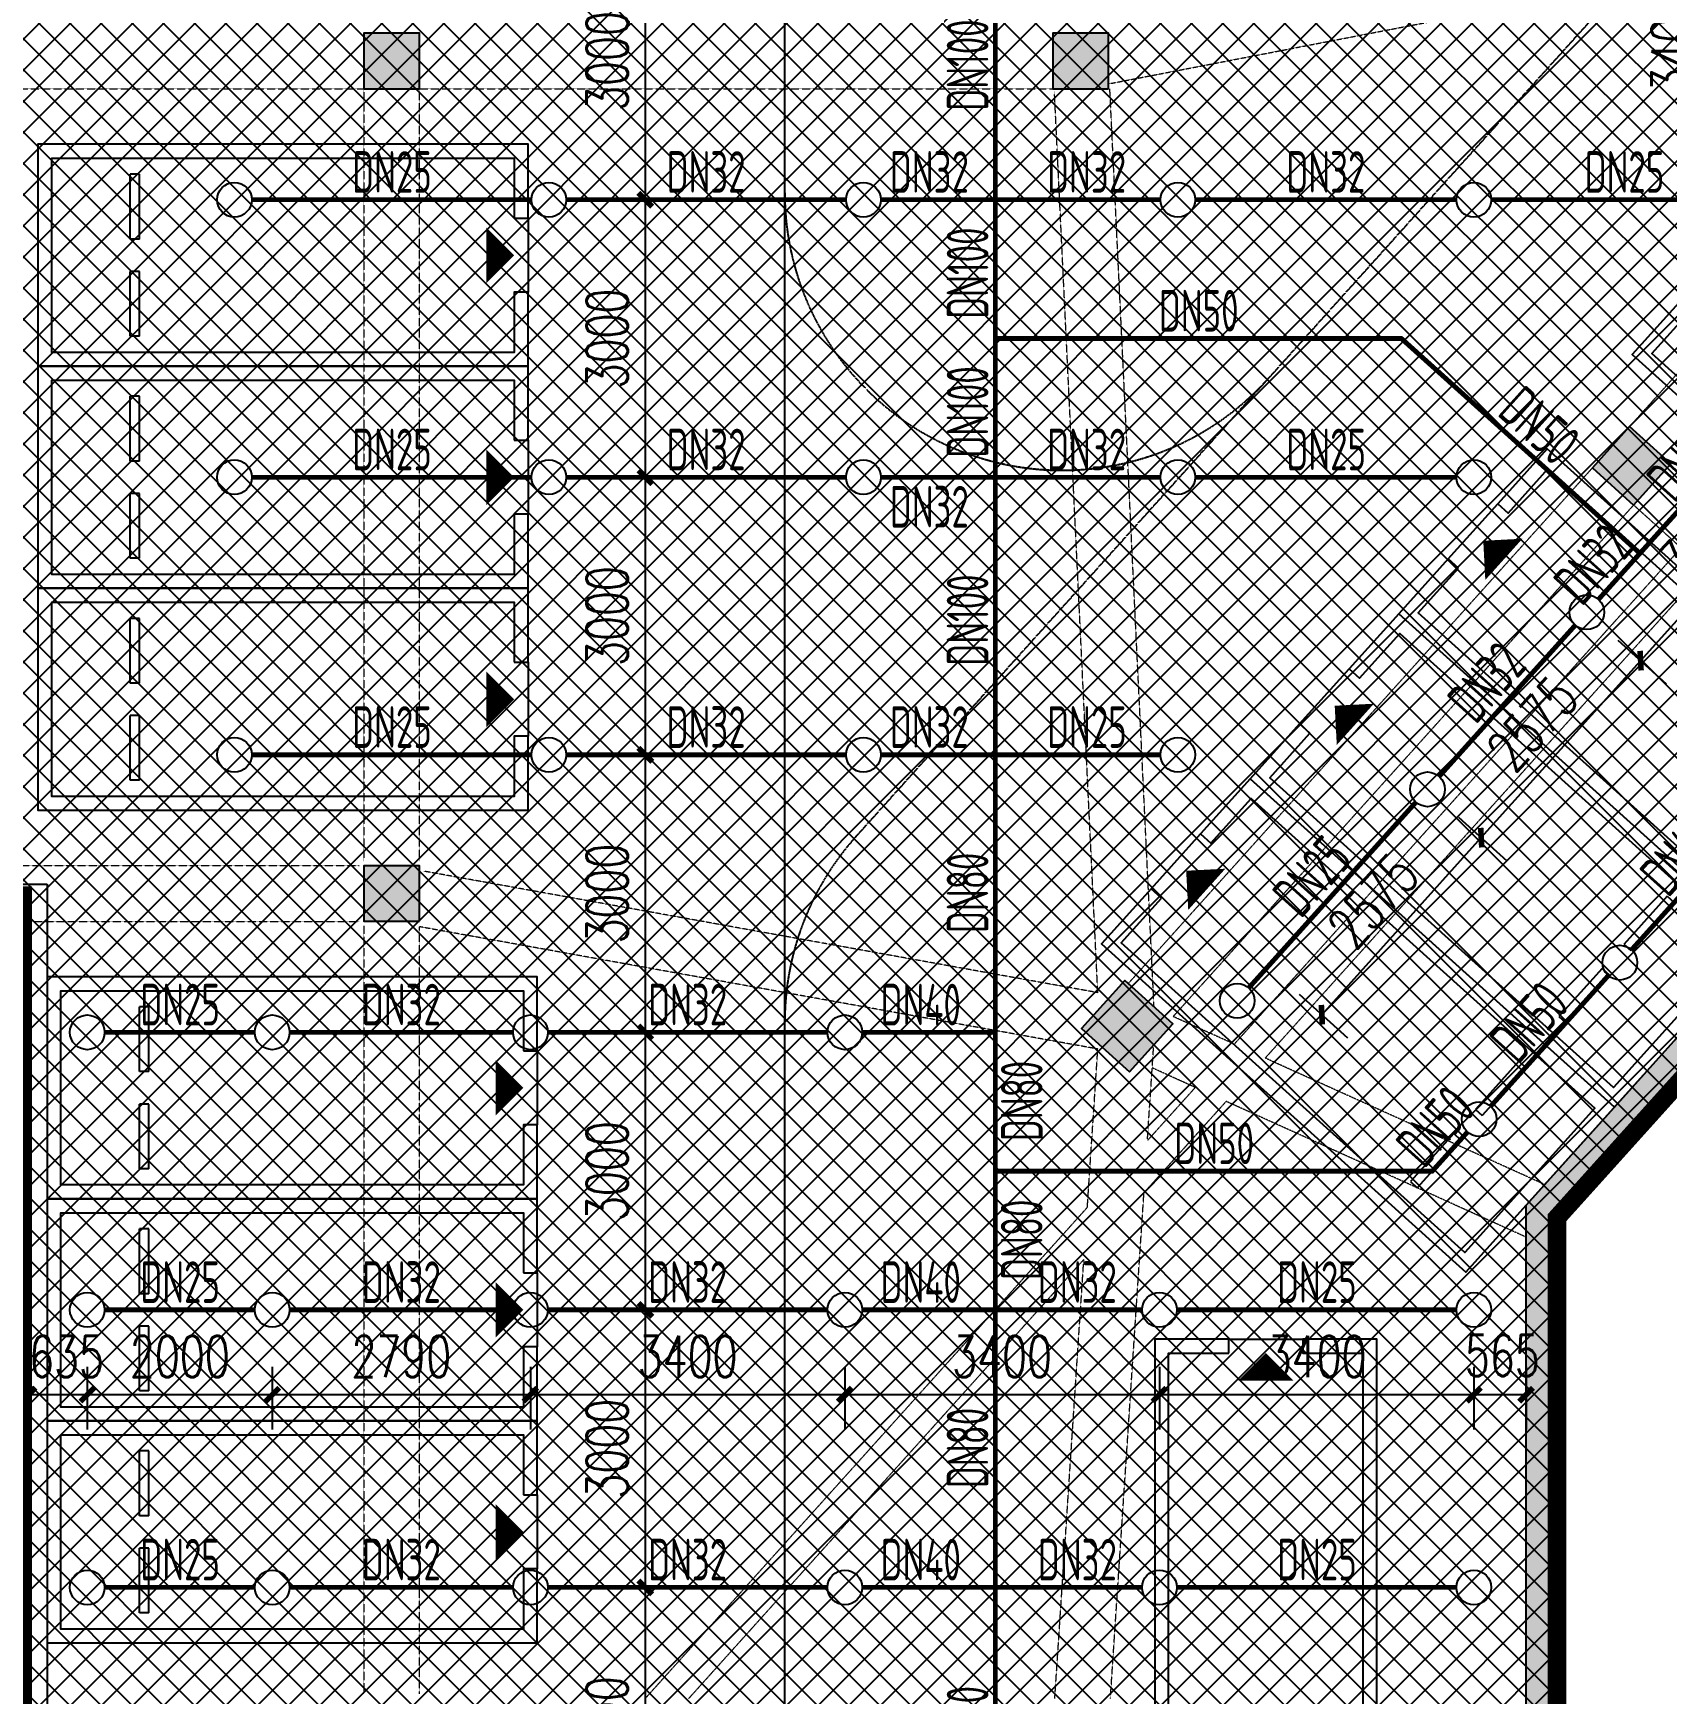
# Model space of a CAD drawing. Extents: x 6824721 to 16538177, y 2478193 to 6665639.
# Drawn here: x 8804389 to 8822050, y 2775051 to 2793001 of the extents above; entities that cross this region are included whole.
import ezdxf

# ---------------------------------------------------------------- set-up
doc = ezdxf.new("R2010")
doc.units = 0
doc.header["$LTSCALE"] = 10
doc.linetypes.add('__DASH', pattern=[0.35, 0.25, -0.1])
doc.linetypes.add('DASH', pattern=[0.35, 0.25, -0.1])
for name, color, linetype in [('0-wo', 8, 'Continuous'), ('00-停车位', 67, 'Continuous'), ('PUB_HATCH', 8, 'Continuous'), ('S-梁-虚线', 4, 'DASH'), ('W-EQUIP_喷头', 7, 'Continuous'), ('W-PIPE-喷淋中', 6, 'Continuous'), ('W-TEXT_喷淋', 7, 'Continuous'), ('W-TWT_DIM', 3, 'Continuous'), ('WALL', 9, 'Continuous')]:
    doc.layers.add(name, color=color, linetype=linetype)
doc.layers.add('钢梁', color=141, linetype='Continuous', lineweight=18)
doc.styles.add('_TCH_DIM_T3', font='SIMPLEX', dxfattribs={"width": 0.705882, "bigfont": 'GBCBIG'})
doc.styles.add('_TWT_PIPEDN', font='TSSDENG', dxfattribs={"width": 0.8, "height": 3.5, "bigfont": 'TSSDCHN'})
doc.dimstyles.new('_TWT_ARCH&&150', dxfattribs={"dimtxt": 446.25, "dimasz": 150, "dimexe": 375, "dimexo": 450, "dimgap": 189.375, "dimtad": 1, "dimdec": 0, "dimzin": 0, "dimdsep": 46, "dimtxsty": '_TCH_DIM_T3', "dimblk": 'ARCHTICK', "dimcen": 0.09, "dimclrt": 7, "dimazin": 2, "dimtfac": 1, "dimtdec": 0, "dimtix": 1, "dimtmove": 2, "dimatfit": 3, "dimfxl": 0, "dimtolj": 1, "dimtzin": 0, "dimarcsym": 0})

# ---------------------------------------------------------------- blocks, each defined once
blk = doc.blocks.new('车位2400x5300')
at = {"layer": '00-停车位', "color": 251}
for p, q in [((-875, -1000), (-175, -1000)), ((-875, -1100), (-875, -1000)), ((-175, -1100), (-175, -1000)), ((175, -1000), (875, -1000)), ((175, -1100), (175, -1000)), ((875, -1100), (875, -1000)), ((-875, -1100), (-175, -1100)), ((175, -1100), (875, -1100)), ((400, -5300), (-400, -5300))]:
    blk.add_line(p, q, dxfattribs=at)
blk.add_lwpolyline([(400, -5150), (400, -5300), (1200, -5300), (1200, 0), (-1200, 0), (-1200, -5300), (-400, -5300), (-400, -5150), (-1050, -5150), (-1050, -150), (1050, -150), (1050, -5150), (400, -5150)], dxfattribs=at)
blk.add_lwpolyline([(0, -5150, 0, 600, 0), (0, -4850, 600, 600, 0)], format="xyseb", dxfattribs=at)
blk = doc.blocks.new('_FZH')
blk.add_lwpolyline([(-0.5, -0.5), (0.5, -0.5), (0.5, 0.5), (-0.5, 0.5)], close=True)
at = {"layer": 'PUB_HATCH'}
blk.add_solid([(-0.5, -0.5), (0.5, -0.5), (-0.5, 0.5), (0.5, 0.5)], dxfattribs=at)
blk = doc.blocks.new('jkytk')
at = {"layer": 'WALL', "color": 1, "const_width": 200}
blk.add_lwpolyline([(8498859, 2828327), (8482776, 2828327), (8482776, 2792327), (8498891, 2792327), (8498891, 2783328), (8504550, 2783328), (8512897, 2775813), (8515479, 2778680), (8515479, 2788843), (8565856, 2844792), (8558488, 2851427), (8549989, 2851427), (8549989, 2856072), (8515539, 2856072), (8515539, 2864326), (8498940, 2864325), (8498889, 2828327)], dxfattribs=at)
blk = doc.blocks.new('LIANGMOBAN')
at = {"layer": 'S-梁-虚线', "color": 8, "lineweight": 18}
for p, q in [((1957795, 81018), (1952175, 74776)), ((1946541, 78481), (1958177, 80727)), ((1931291, 78428), (1938491, 78428)), ((1938491, 78428), (1938491, 70078)), ((1939091, 78428), (1945941, 78428)), ((1939091, 70078), (1939091, 78428)), ((1946426, 68657), (1945957, 78400)), ((1947034, 68505), (1946556, 78429)), ((1951773, 74330), (1946755, 68756)), ((1947241, 68399), (1952219, 73928)), ((1952732, 73466), (1952219, 73928)), ((1952732, 73466), (1947901, 68101)), ((1948236, 67950), (1952992, 73232)), ((1938441, 70028), (1931341, 70028)), ((1946426, 68657), (1939141, 69970)), ((1931341, 69428), (1938441, 69428)), ((1938491, 69378), (1938491, 61078)), ((1939091, 61078), (1939091, 69370)), ((1946426, 68048), (1939091, 69370)), ((1947901, 68101), (1947241, 68399)), ((1946313, 66337), (1946426, 68048)), ((1946962, 67058), (1947029, 68067)), ((1951255, 66584), (1948236, 67950)), ((1947480, 67633), (1947014, 67844)), ((1947480, 67633), (1946962, 67058)), ((1946925, 66494), (1947814, 67482)), ((1951056, 66015), (1947814, 67482)), ((1946562, 61027), (1946925, 66494)), ((1946313, 66337), (1941533, 61028)), ((1942004, 61028), (1946275, 65773)), ((1945961, 61028), (1946275, 65773))]:
    blk.add_line(p, q, dxfattribs=at)
blk = doc.blocks.new('_ArchTick')
at = {"color": 0, "linetype": 'ByBlock', "const_width": 0.4}
blk.add_lwpolyline([(-0.5, -0.5), (0.5, 0.5)], dxfattribs=at)
blk = doc.blocks.new('*D748')
at = {"layer": 'Defpoints', "color": 0, "transparency": 16777216}
for p in [(8822519, 2794601), (8823214, 2794601), (8823214, 2791201)]:
    blk.add_point(p, dxfattribs=at)
at = {"layer": 'W-TWT_DIM', "color": 0, "lineweight": -2, "transparency": 16777216}
for p, q in [((8822764, 2794601), (8822144, 2794601)), ((8822519, 2791201), (8822519, 2794601)), ((8822764, 2791201), (8822144, 2791201))]:
    blk.add_line(p, q, dxfattribs=at)
at = {"layer": 'W-TWT_DIM', "color": 0, "lineweight": -2, "transparency": 16777216, "xscale": 150, "yscale": 150, "zscale": 150}
for p, rotation in [((8822519, 2794601), 90), ((8822519, 2791201), 270)]:
    blk.add_blockref('_ArchTick', p, dxfattribs=dict(at, rotation=rotation))
at = {"layer": 'W-TWT_DIM', "color": 7, "transparency": 16777216, "insert": (8822107, 2792901), "char_height": 446.2, "attachment_point": 5, "rotation": 90, "style": '_TCH_DIM_T3'}
blk.add_mtext('\\A1;3400', dxfattribs=at)
blk = doc.blocks.new('*D1116')
at = {"layer": 'Defpoints', "color": 0, "transparency": 16777216}
for p in [(8804339, 2779035), (8804974, 2779035), (8804974, 2778285)]:
    blk.add_point(p, dxfattribs=at)
at = {"layer": 'W-TWT_DIM', "color": 0, "lineweight": -2, "transparency": 16777216}
for p, q in [((8804339, 2778585), (8804339, 2777910)), ((8804974, 2778585), (8804974, 2777910)), ((8804339, 2778285), (8804974, 2778285))]:
    blk.add_line(p, q, dxfattribs=at)
at = {"layer": 'W-TWT_DIM', "color": 0, "lineweight": -2, "transparency": 16777216, "xscale": 150, "yscale": 150, "zscale": 150, "rotation": 180}
blk.add_blockref('_ArchTick', (8804339, 2778285), dxfattribs=at)
at = {"layer": 'W-TWT_DIM', "color": 0, "lineweight": -2, "transparency": 16777216, "xscale": 150, "yscale": 150, "zscale": 150}
blk.add_blockref('_ArchTick', (8804974, 2778285), dxfattribs=at)
at = {"layer": 'W-TWT_DIM', "color": 7, "transparency": 16777216, "insert": (8804749, 2778697), "char_height": 446.2, "attachment_point": 5, "style": '_TCH_DIM_T3'}
blk.add_mtext('\\A1;635', dxfattribs=at)
blk = doc.blocks.new('*D1117')
at = {"layer": 'Defpoints', "color": 0, "transparency": 16777216}
for p in [(8804974, 2779035), (8806974, 2779035), (8806974, 2778285)]:
    blk.add_point(p, dxfattribs=at)
at = {"layer": 'W-TWT_DIM', "color": 0, "lineweight": -2, "transparency": 16777216}
for p, q in [((8804974, 2778585), (8804974, 2777910)), ((8806974, 2778585), (8806974, 2777910)), ((8804974, 2778285), (8806974, 2778285))]:
    blk.add_line(p, q, dxfattribs=at)
at = {"layer": 'W-TWT_DIM', "color": 0, "lineweight": -2, "transparency": 16777216, "xscale": 150, "yscale": 150, "zscale": 150, "rotation": 180}
blk.add_blockref('_ArchTick', (8804974, 2778285), dxfattribs=at)
at = {"layer": 'W-TWT_DIM', "color": 0, "lineweight": -2, "transparency": 16777216, "xscale": 150, "yscale": 150, "zscale": 150}
blk.add_blockref('_ArchTick', (8806974, 2778285), dxfattribs=at)
at = {"layer": 'W-TWT_DIM', "color": 7, "transparency": 16777216, "insert": (8805974, 2778697), "char_height": 446.2, "attachment_point": 5, "style": '_TCH_DIM_T3'}
blk.add_mtext('\\A1;2000', dxfattribs=at)
blk = doc.blocks.new('*D1118')
at = {"layer": 'Defpoints', "color": 0, "transparency": 16777216}
for p in [(8806974, 2779035), (8809764, 2779035), (8809764, 2778285)]:
    blk.add_point(p, dxfattribs=at)
at = {"layer": 'W-TWT_DIM', "color": 0, "lineweight": -2, "transparency": 16777216}
for p, q in [((8806974, 2778585), (8806974, 2777910)), ((8809764, 2778585), (8809764, 2777910)), ((8806974, 2778285), (8809764, 2778285))]:
    blk.add_line(p, q, dxfattribs=at)
at = {"layer": 'W-TWT_DIM', "color": 0, "lineweight": -2, "transparency": 16777216, "xscale": 150, "yscale": 150, "zscale": 150, "rotation": 180}
blk.add_blockref('_ArchTick', (8806974, 2778285), dxfattribs=at)
at = {"layer": 'W-TWT_DIM', "color": 0, "lineweight": -2, "transparency": 16777216, "xscale": 150, "yscale": 150, "zscale": 150}
blk.add_blockref('_ArchTick', (8809764, 2778285), dxfattribs=at)
at = {"layer": 'W-TWT_DIM', "color": 7, "transparency": 16777216, "insert": (8808369, 2778697), "char_height": 446.2, "attachment_point": 5, "style": '_TCH_DIM_T3'}
blk.add_mtext('\\A1;2790', dxfattribs=at)
blk = doc.blocks.new('*D1119')
at = {"layer": 'Defpoints', "color": 0, "transparency": 16777216}
for p in [(8809764, 2779035), (8813164, 2779035), (8813164, 2778285)]:
    blk.add_point(p, dxfattribs=at)
at = {"layer": 'W-TWT_DIM', "color": 0, "lineweight": -2, "transparency": 16777216}
for p, q in [((8809764, 2778585), (8809764, 2777910)), ((8813164, 2778585), (8813164, 2777910)), ((8809764, 2778285), (8813164, 2778285))]:
    blk.add_line(p, q, dxfattribs=at)
at = {"layer": 'W-TWT_DIM', "color": 0, "lineweight": -2, "transparency": 16777216, "xscale": 150, "yscale": 150, "zscale": 150, "rotation": 180}
blk.add_blockref('_ArchTick', (8809764, 2778285), dxfattribs=at)
at = {"layer": 'W-TWT_DIM', "color": 0, "lineweight": -2, "transparency": 16777216, "xscale": 150, "yscale": 150, "zscale": 150}
blk.add_blockref('_ArchTick', (8813164, 2778285), dxfattribs=at)
at = {"layer": 'W-TWT_DIM', "color": 7, "transparency": 16777216, "insert": (8811464, 2778697), "char_height": 446.2, "attachment_point": 5, "style": '_TCH_DIM_T3'}
blk.add_mtext('\\A1;3400', dxfattribs=at)
blk = doc.blocks.new('*D1120')
at = {"layer": 'Defpoints', "color": 0, "transparency": 16777216}
for p in [(8813164, 2779035), (8816564, 2779035), (8816564, 2778285)]:
    blk.add_point(p, dxfattribs=at)
at = {"layer": 'W-TWT_DIM', "color": 0, "lineweight": -2, "transparency": 16777216}
for p, q in [((8813164, 2778585), (8813164, 2777910)), ((8816564, 2778585), (8816564, 2777910)), ((8813164, 2778285), (8816564, 2778285))]:
    blk.add_line(p, q, dxfattribs=at)
at = {"layer": 'W-TWT_DIM', "color": 0, "lineweight": -2, "transparency": 16777216, "xscale": 150, "yscale": 150, "zscale": 150, "rotation": 180}
blk.add_blockref('_ArchTick', (8813164, 2778285), dxfattribs=at)
at = {"layer": 'W-TWT_DIM', "color": 0, "lineweight": -2, "transparency": 16777216, "xscale": 150, "yscale": 150, "zscale": 150}
blk.add_blockref('_ArchTick', (8816564, 2778285), dxfattribs=at)
at = {"layer": 'W-TWT_DIM', "color": 7, "transparency": 16777216, "insert": (8814864, 2778697), "char_height": 446.2, "attachment_point": 5, "style": '_TCH_DIM_T3'}
blk.add_mtext('\\A1;3400', dxfattribs=at)
blk = doc.blocks.new('*D1121')
at = {"layer": 'Defpoints', "color": 0, "transparency": 16777216}
for p in [(8816564, 2779035), (8819964, 2779035), (8819964, 2778285)]:
    blk.add_point(p, dxfattribs=at)
at = {"layer": 'W-TWT_DIM', "color": 0, "lineweight": -2, "transparency": 16777216}
for p, q in [((8816564, 2778585), (8816564, 2777910)), ((8819964, 2778585), (8819964, 2777910)), ((8816564, 2778285), (8819964, 2778285))]:
    blk.add_line(p, q, dxfattribs=at)
at = {"layer": 'W-TWT_DIM', "color": 0, "lineweight": -2, "transparency": 16777216, "xscale": 150, "yscale": 150, "zscale": 150, "rotation": 180}
blk.add_blockref('_ArchTick', (8816564, 2778285), dxfattribs=at)
at = {"layer": 'W-TWT_DIM', "color": 0, "lineweight": -2, "transparency": 16777216, "xscale": 150, "yscale": 150, "zscale": 150}
blk.add_blockref('_ArchTick', (8819964, 2778285), dxfattribs=at)
at = {"layer": 'W-TWT_DIM', "color": 7, "transparency": 16777216, "insert": (8818264, 2778697), "char_height": 446.2, "attachment_point": 5, "style": '_TCH_DIM_T3'}
blk.add_mtext('\\A1;3400', dxfattribs=at)
blk = doc.blocks.new('*D1122')
at = {"layer": 'Defpoints', "color": 0, "transparency": 16777216}
for p in [(8819964, 2779035), (8820529, 2779035), (8820529, 2778285)]:
    blk.add_point(p, dxfattribs=at)
at = {"layer": 'W-TWT_DIM', "color": 0, "lineweight": -2, "transparency": 16777216}
for p, q in [((8819964, 2778585), (8819964, 2777910)), ((8820529, 2778585), (8820529, 2777910)), ((8819964, 2778285), (8820529, 2778285))]:
    blk.add_line(p, q, dxfattribs=at)
at = {"layer": 'W-TWT_DIM', "color": 0, "lineweight": -2, "transparency": 16777216, "xscale": 150, "yscale": 150, "zscale": 150, "rotation": 180}
blk.add_blockref('_ArchTick', (8819964, 2778285), dxfattribs=at)
at = {"layer": 'W-TWT_DIM', "color": 0, "lineweight": -2, "transparency": 16777216, "xscale": 150, "yscale": 150, "zscale": 150}
blk.add_blockref('_ArchTick', (8820529, 2778285), dxfattribs=at)
at = {"layer": 'W-TWT_DIM', "color": 7, "transparency": 16777216, "insert": (8820271, 2778707), "char_height": 446.2, "attachment_point": 5, "style": '_TCH_DIM_T3'}
blk.add_mtext('\\A1;565', dxfattribs=at)
blk = doc.blocks.new('*D1128')
at = {"layer": 'Defpoints', "color": 0, "transparency": 16777216}
for p in [(8810247, 2776201), (8811007, 2776201), (8810247, 2773201)]:
    blk.add_point(p, dxfattribs=at)
at = {"layer": 'W-TWT_DIM', "color": 0, "lineweight": -2, "transparency": 16777216}
for p, q in [((8810697, 2776201), (8811382, 2776201)), ((8811007, 2773201), (8811007, 2776201)), ((8810697, 2773201), (8811382, 2773201))]:
    blk.add_line(p, q, dxfattribs=at)
at = {"layer": 'W-TWT_DIM', "color": 0, "lineweight": -2, "transparency": 16777216, "xscale": 150, "yscale": 150, "zscale": 150}
for p, rotation in [((8811007, 2776201), 90), ((8811007, 2773201), 270)]:
    blk.add_blockref('_ArchTick', p, dxfattribs=dict(at, rotation=rotation))
at = {"layer": 'W-TWT_DIM', "color": 7, "transparency": 16777216, "insert": (8810595, 2774701), "char_height": 446.2, "attachment_point": 5, "rotation": 90, "style": '_TCH_DIM_T3'}
blk.add_mtext('\\A1;3000', dxfattribs=at)
blk = doc.blocks.new('*D1129')
at = {"layer": 'Defpoints', "color": 0, "transparency": 16777216}
for p in [(8810247, 2779201), (8811007, 2779201), (8810247, 2776201)]:
    blk.add_point(p, dxfattribs=at)
at = {"layer": 'W-TWT_DIM', "color": 0, "lineweight": -2, "transparency": 16777216}
for p, q in [((8810697, 2779201), (8811382, 2779201)), ((8811007, 2776201), (8811007, 2779201)), ((8810697, 2776201), (8811382, 2776201))]:
    blk.add_line(p, q, dxfattribs=at)
at = {"layer": 'W-TWT_DIM', "color": 0, "lineweight": -2, "transparency": 16777216, "xscale": 150, "yscale": 150, "zscale": 150}
for p, rotation in [((8811007, 2779201), 90), ((8811007, 2776201), 270)]:
    blk.add_blockref('_ArchTick', p, dxfattribs=dict(at, rotation=rotation))
at = {"layer": 'W-TWT_DIM', "color": 7, "transparency": 16777216, "insert": (8810595, 2777701), "char_height": 446.2, "attachment_point": 5, "rotation": 90, "style": '_TCH_DIM_T3'}
blk.add_mtext('\\A1;3000', dxfattribs=at)
blk = doc.blocks.new('*D1130')
at = {"layer": 'Defpoints', "color": 0, "transparency": 16777216}
for p in [(8810247, 2782201), (8811007, 2782201), (8810247, 2779201)]:
    blk.add_point(p, dxfattribs=at)
at = {"layer": 'W-TWT_DIM', "color": 0, "lineweight": -2, "transparency": 16777216}
for p, q in [((8810697, 2782201), (8811382, 2782201)), ((8811007, 2779201), (8811007, 2782201)), ((8810697, 2779201), (8811382, 2779201))]:
    blk.add_line(p, q, dxfattribs=at)
at = {"layer": 'W-TWT_DIM', "color": 0, "lineweight": -2, "transparency": 16777216, "xscale": 150, "yscale": 150, "zscale": 150}
for p, rotation in [((8811007, 2782201), 90), ((8811007, 2779201), 270)]:
    blk.add_blockref('_ArchTick', p, dxfattribs=dict(at, rotation=rotation))
at = {"layer": 'W-TWT_DIM', "color": 7, "transparency": 16777216, "insert": (8810595, 2780701), "char_height": 446.2, "attachment_point": 5, "rotation": 90, "style": '_TCH_DIM_T3'}
blk.add_mtext('\\A1;3000', dxfattribs=at)
blk = doc.blocks.new('*D1131')
at = {"layer": 'Defpoints', "color": 0, "transparency": 16777216}
for p in [(8810247, 2785201), (8811007, 2785201), (8810247, 2782201)]:
    blk.add_point(p, dxfattribs=at)
at = {"layer": 'W-TWT_DIM', "color": 0, "lineweight": -2, "transparency": 16777216}
for p, q in [((8810697, 2785201), (8811382, 2785201)), ((8811007, 2782201), (8811007, 2785201)), ((8810697, 2782201), (8811382, 2782201))]:
    blk.add_line(p, q, dxfattribs=at)
at = {"layer": 'W-TWT_DIM', "color": 0, "lineweight": -2, "transparency": 16777216, "xscale": 150, "yscale": 150, "zscale": 150}
for p, rotation in [((8811007, 2785201), 90), ((8811007, 2782201), 270)]:
    blk.add_blockref('_ArchTick', p, dxfattribs=dict(at, rotation=rotation))
at = {"layer": 'W-TWT_DIM', "color": 7, "transparency": 16777216, "insert": (8810595, 2783701), "char_height": 446.2, "attachment_point": 5, "rotation": 90, "style": '_TCH_DIM_T3'}
blk.add_mtext('\\A1;3000', dxfattribs=at)
blk = doc.blocks.new('*D1132')
at = {"layer": 'Defpoints', "color": 0, "transparency": 16777216}
for p in [(8810247, 2788201), (8811007, 2788201), (8810247, 2785201)]:
    blk.add_point(p, dxfattribs=at)
at = {"layer": 'W-TWT_DIM', "color": 0, "lineweight": -2, "transparency": 16777216}
for p, q in [((8810697, 2788201), (8811382, 2788201)), ((8811007, 2785201), (8811007, 2788201)), ((8810697, 2785201), (8811382, 2785201))]:
    blk.add_line(p, q, dxfattribs=at)
at = {"layer": 'W-TWT_DIM', "color": 0, "lineweight": -2, "transparency": 16777216, "xscale": 150, "yscale": 150, "zscale": 150}
for p, rotation in [((8811007, 2788201), 90), ((8811007, 2785201), 270)]:
    blk.add_blockref('_ArchTick', p, dxfattribs=dict(at, rotation=rotation))
at = {"layer": 'W-TWT_DIM', "color": 7, "transparency": 16777216, "insert": (8810595, 2786701), "char_height": 446.2, "attachment_point": 5, "rotation": 90, "style": '_TCH_DIM_T3'}
blk.add_mtext('\\A1;3000', dxfattribs=at)
blk = doc.blocks.new('*D1133')
at = {"layer": 'Defpoints', "color": 0, "transparency": 16777216}
for p in [(8810247, 2791201), (8811007, 2791201), (8810247, 2788201)]:
    blk.add_point(p, dxfattribs=at)
at = {"layer": 'W-TWT_DIM', "color": 0, "lineweight": -2, "transparency": 16777216}
for p, q in [((8810697, 2791201), (8811382, 2791201)), ((8811007, 2788201), (8811007, 2791201)), ((8810697, 2788201), (8811382, 2788201))]:
    blk.add_line(p, q, dxfattribs=at)
at = {"layer": 'W-TWT_DIM', "color": 0, "lineweight": -2, "transparency": 16777216, "xscale": 150, "yscale": 150, "zscale": 150}
for p, rotation in [((8811007, 2791201), 90), ((8811007, 2788201), 270)]:
    blk.add_blockref('_ArchTick', p, dxfattribs=dict(at, rotation=rotation))
at = {"layer": 'W-TWT_DIM', "color": 7, "transparency": 16777216, "insert": (8810595, 2789701), "char_height": 446.2, "attachment_point": 5, "rotation": 90, "style": '_TCH_DIM_T3'}
blk.add_mtext('\\A1;3000', dxfattribs=at)
blk = doc.blocks.new('*D1134')
at = {"layer": 'Defpoints', "color": 0, "transparency": 16777216}
for p in [(8810247, 2794201), (8811007, 2794201), (8810247, 2791201)]:
    blk.add_point(p, dxfattribs=at)
at = {"layer": 'W-TWT_DIM', "color": 0, "lineweight": -2, "transparency": 16777216}
for p, q in [((8810697, 2794201), (8811382, 2794201)), ((8811007, 2791201), (8811007, 2794201)), ((8810697, 2791201), (8811382, 2791201))]:
    blk.add_line(p, q, dxfattribs=at)
at = {"layer": 'W-TWT_DIM', "color": 0, "lineweight": -2, "transparency": 16777216, "xscale": 150, "yscale": 150, "zscale": 150}
for p, rotation in [((8811007, 2794201), 90), ((8811007, 2791201), 270)]:
    blk.add_blockref('_ArchTick', p, dxfattribs=dict(at, rotation=rotation))
at = {"layer": 'W-TWT_DIM', "color": 7, "transparency": 16777216, "insert": (8810595, 2792701), "char_height": 446.2, "attachment_point": 5, "rotation": 90, "style": '_TCH_DIM_T3'}
blk.add_mtext('\\A1;3000', dxfattribs=at)
blk = doc.blocks.new('*D1329')
at = {"layer": 'Defpoints', "color": 0, "transparency": 16777216}
for p in [(8819463, 2784828), (8820044, 2784306), (8817740, 2782915)]:
    blk.add_point(p, dxfattribs=at)
at = {"layer": 'W-TWT_DIM', "color": 0, "lineweight": -2, "transparency": 16777216}
for p, q in [((8819798, 2784527), (8820322, 2784055)), ((8818321, 2782392), (8820044, 2784306)), ((8818075, 2782613), (8818599, 2782141))]:
    blk.add_line(p, q, dxfattribs=at)
at = {"layer": 'W-TWT_DIM', "color": 0, "lineweight": -2, "transparency": 16777216, "xscale": 150, "yscale": 150, "zscale": 150}
for p, rotation in [((8820044, 2784306), 48.00000000001759), ((8818321, 2782392), 228.0000000000176)]:
    blk.add_blockref('_ArchTick', p, dxfattribs=dict(at, rotation=rotation))
at = {"layer": 'W-TWT_DIM', "color": 7, "transparency": 16777216, "insert": (8818876, 2783625), "char_height": 446.2, "attachment_point": 5, "rotation": 48, "style": '_TCH_DIM_T3'}
blk.add_mtext('\\A1;2575', dxfattribs=at)
blk = doc.blocks.new('*D1330')
at = {"layer": 'Defpoints', "color": 0, "transparency": 16777216}
for p in [(8821186, 2786742), (8821767, 2786219), (8819463, 2784828)]:
    blk.add_point(p, dxfattribs=at)
at = {"layer": 'W-TWT_DIM', "color": 0, "lineweight": -2, "transparency": 16777216}
for p, q in [((8821521, 2786441), (8822045, 2785968)), ((8820044, 2784306), (8821767, 2786219)), ((8819798, 2784527), (8820322, 2784055))]:
    blk.add_line(p, q, dxfattribs=at)
at = {"layer": 'W-TWT_DIM', "color": 0, "lineweight": -2, "transparency": 16777216, "xscale": 150, "yscale": 150, "zscale": 150}
for p, rotation in [((8821767, 2786219), 48.00000000001532), ((8820044, 2784306), 228.0000000000153)]:
    blk.add_blockref('_ArchTick', p, dxfattribs=dict(at, rotation=rotation))
at = {"layer": 'W-TWT_DIM', "color": 7, "transparency": 16777216, "insert": (8820599, 2785538), "char_height": 446.2, "attachment_point": 5, "rotation": 48, "style": '_TCH_DIM_T3'}
blk.add_mtext('\\A1;2575', dxfattribs=at)
blk = doc.blocks.new('*D1331')
at = {"layer": 'Defpoints', "color": 0, "transparency": 16777216}
for p in [(8823194, 2788971), (8823774, 2788449), (8821186, 2786742)]:
    blk.add_point(p, dxfattribs=at)
at = {"layer": 'W-TWT_DIM', "color": 0, "lineweight": -2, "transparency": 16777216}
for p, q in [((8823528, 2788670), (8824053, 2788198)), ((8821767, 2786219), (8823774, 2788449)), ((8821521, 2786441), (8822045, 2785968))]:
    blk.add_line(p, q, dxfattribs=at)
at = {"layer": 'W-TWT_DIM', "color": 0, "lineweight": -2, "transparency": 16777216, "xscale": 150, "yscale": 150, "zscale": 150}
for p, rotation in [((8823774, 2788449), 48.0000000000303), ((8821767, 2786219), 228.0000000000303)]:
    blk.add_blockref('_ArchTick', p, dxfattribs=dict(at, rotation=rotation))
at = {"layer": 'W-TWT_DIM', "color": 7, "transparency": 16777216, "insert": (8822464, 2787610), "char_height": 446.2, "attachment_point": 5, "rotation": 48, "style": '_TCH_DIM_T3'}
blk.add_mtext('\\A1;3000', dxfattribs=at)
blk = doc.blocks.new('$TwtSys$00000125')
blk.add_circle((0, 0, 0), 1)

msp = doc.modelspace()

# ---------------------------------------------------------------- hatches: boundary and pattern name
h = msp.add_hatch()
h.set_pattern_fill('ANSI37', color=8, scale=150)
h.set_pattern_definition([(45, (8303016.86, 2710265.2), (-168.3798, 168.3798), []), (135, (8303016.86, 2710265.2), (-168.3798, -168.3798), [])])
h.paths.add_polyline_path([(8824414.1, 2949451.5), (8824414.1, 2935151.5), (8842714.1, 2935151.5), (8842714.1, 2879526.5), (8827964.1, 2879526.5), (8827964.1, 2881476.5), (8830839.1, 2881476.5), (8830939.1, 2886876.5), (8804334.6, 2886876.5), (8804142.3, 2820149.7), (8833564.1, 2820152.3), (8833564.1, 2817714.5), (8841204.8, 2810768), (8839163.9, 2808501.4), (8843102.6, 2804955), (8820829.2, 2780217.9), (8820829.2, 2770055.4), (8785124.6, 2730401.5), (8708264.1, 2730401.5), (8708264.1, 2736351.5), (8695014.1, 2750701.5), (8695014.1, 2775001.5), (8703014.1, 2775002.8), (8703014.1, 2949451.5), (8712039.3, 2949451.5)])
at = {"layer": '0-wo'}
for points in [[(8820529.2, 2780333), (8820829.2, 2780217.9), (8839355.5, 2800793.4), (8839132.5, 2800994.1)], [(8820529.2, 2770170.6), (8820829.2, 2770055.4), (8820829.2, 2780217.9), (8820529.2, 2780333)]]:
    msp.add_hatch(color=8, dxfattribs=at).paths.add_polyline_path(points)
at = {"layer": 'W-PIPE-喷淋中'}
for points in [[(8819180.7, 2789701.5), (8819180.7, 2789727.7), (8819190.8, 2789727.7)], [(8819180.7, 2789701.5), (8819198.3, 2789721), (8819190.8, 2789727.7)], [(8819515.3, 2780701.5), (8819515.3, 2780675.2), (8819527, 2780675.2)], [(8819515.3, 2780701.5), (8819534.8, 2780683.9), (8819527, 2780675.2)]]:
    msp.add_hatch(color=256, dxfattribs=at).paths.add_polyline_path(points)

# ---------------------------------------------------------------- linework, layer by layer
at = {"layer": '0-wo', "color": 8}
for p, q in [((8820529.2, 2780333), (8839132.5, 2800994.1)), ((8820829.2, 2780217.9), (8839355.5, 2800793.4)), ((8800814.1, 2783801.5), (8804539.1, 2783801.5)), ((8804539.1, 2783801.5), (8804539.1, 2774801.5)), ((8820529.2, 2770170.6), (8820529.2, 2780333)), ((8820829.2, 2770055.4), (8820829.2, 2780217.9))]:
    msp.add_line(p, q, dxfattribs=at)
at = {"layer": '0-wo', "color": 8, "linetype": '__DASH', "ltscale": 1.5}
for points in [[(8813284.6, 2784317.7), (8845393.5, 2819978.2, 0.185339), (8846164.1, 2821985.6), (8846164.1, 2937489)], [(8782889.1, 2747876.5), (8788085.6, 2747876.5, 0.2125566), (8790315, 2748869.1), (8811743.5, 2772667.8, 0.185339), (8812514.1, 2774675.2), (8812514.1, 2867401.5)], [(8812514.1, 2791277.2), (8812514.1, 2791277.2, 0.687281), (8817743.5, 2789269.8), (8817743.5, 2789269.8)], [(8813284.6, 2784317.7), (8813284.6, 2784317.7, 0.185339), (8812514.1, 2782310.3), (8812514.1, 2782310.3)]]:
    msp.add_lwpolyline(points, format="xyb", dxfattribs=at)
at = {"layer": 'W-PIPE-喷淋中', "ltscale": 1.5, "const_width": 52.5}
for points in [[(8814790.8, 2791201.5), (8814790.8, 2794201.5)], [(8809776.6, 2791201.5), (8806751.6, 2791201.5)], [(8810151.6, 2791201.5), (8813176.6, 2791201.5)], [(8813551.6, 2791201.5), (8814790.8, 2791201.5)], [(8814790.8, 2791201.5), (8816576.6, 2791201.5)], [(8814790.8, 2789701.5), (8814790.8, 2791201.5)], [(8816951.6, 2791201.5), (8819776.6, 2791201.5)], [(8820151.6, 2791201.5), (8823026.6, 2791201.5)], [(8814790.8, 2788201.5), (8814790.8, 2789701.5)], [(8814790.8, 2789701.5), (8819180.7, 2789701.5)], [(8819180.7, 2789701.5), (8821760, 2787379)], [(8821760, 2787379), (8823068.2, 2788831.9)], [(8809776.6, 2788201.5), (8806751.6, 2788201.5)], [(8813176.6, 2788201.5), (8810151.6, 2788201.5)], [(8813551.6, 2788201.5), (8814790.8, 2788201.5)], [(8814790.8, 2785201.5), (8814790.8, 2788201.5)], [(8814790.8, 2788201.5), (8816576.6, 2788201.5)], [(8816951.6, 2788201.5), (8819776.6, 2788201.5)], [(8821311.7, 2786881.1), (8821760, 2787379)], [(8819588.7, 2784967.5), (8821060.8, 2786602.4)], [(8809776.6, 2785201.5), (8806751.6, 2785201.5)], [(8813176.6, 2785201.5), (8810151.6, 2785201.5)], [(8813551.6, 2785201.5), (8814790.8, 2785201.5)], [(8814790.8, 2785201.5), (8816576.6, 2785201.5)], [(8814790.8, 2782201.5), (8814790.8, 2785201.5)], [(8817531.1, 2782682.3), (8819337.8, 2784688.8)], [(8823141.6, 2784728.9), (8821669.5, 2783093.9)], [(8821418.6, 2782815.3), (8820147.2, 2781403.3)], [(8806786.6, 2782201.5), (8805161.6, 2782201.5)], [(8809576.6, 2782201.5), (8807161.6, 2782201.5)], [(8812976.6, 2782201.5), (8809951.6, 2782201.5)], [(8814790.8, 2782201.5), (8813351.6, 2782201.5)], [(8814790.8, 2780701.5), (8814790.8, 2782201.5)], [(8819896.3, 2781124.6), (8819515.3, 2780701.5)], [(8814790.8, 2779201.5), (8814790.8, 2780701.5)], [(8814790.8, 2780701.5), (8819515.3, 2780701.5)], [(8806786.6, 2779201.5), (8805161.6, 2779201.5)], [(8809576.6, 2779201.5), (8807161.6, 2779201.5)], [(8812976.6, 2779201.5), (8809951.6, 2779201.5)], [(8813351.6, 2779201.5), (8814790.8, 2779201.5)], [(8814790.8, 2776201.5), (8814790.8, 2779201.5)], [(8814790.8, 2779201.5), (8816376.6, 2779201.5)], [(8816751.6, 2779201.5), (8819776.6, 2779201.5)], [(8806786.6, 2776201.5), (8805161.6, 2776201.5)], [(8809576.6, 2776201.5), (8807161.6, 2776201.5)], [(8812976.6, 2776201.5), (8809951.6, 2776201.5)], [(8813351.6, 2776201.5), (8814790.8, 2776201.5)], [(8814790.8, 2776201.5), (8816376.6, 2776201.5)], [(8814790.8, 2773201.5), (8814790.8, 2776201.5)], [(8816751.6, 2776201.5), (8819776.6, 2776201.5)]]:
    msp.add_lwpolyline(points, dxfattribs=at)

# ---------------------------------------------------------------- block references
msp.add_blockref('jkytk', (305383.7, -8645.8))
at = {"layer": '0-wo', "color": 8}
for p, xscale, yscale, zscale, rotation in [((8808264.1, 2792701.5), 600, 600, 600, 90), ((8815714.1, 2792701.5), 600, 600, 600, 90), ((8821669.7, 2788324.9), 600.0000000000256, 600.0000000000256, 600.0000000000256, 47.99999999999824), ((8808264.1, 2783701.5), 600, 600, 600, 90), ((8816216.3, 2782268.2), 700.0000000001421, 700.0000000001421, 700.0000000001421, 47.99999999999633)]:
    msp.add_blockref('_FZH', p, dxfattribs=dict(at, xscale=xscale, yscale=yscale, zscale=zscale, rotation=rotation))
for p, rotation in [((8804439.1, 2790601.5), 90), ((8826419.1, 2786874.4), 228.0000000141129), ((8804439.1, 2788201.5), 90), ((8823893.1, 2784069), 228.0000000141129), ((8804439.1, 2785801.5), 90), ((8822287.2, 2782285.5), 228.0000000141129), ((8820681.3, 2780501.9), 228.0000000141129), ((8804539.1, 2781601.5), 90), ((8804539.1, 2779201.5), 90), ((8817714.1, 2773584.9), 180), ((8804539.1, 2776801.5), 90)]:
    msp.add_blockref('车位2400x5300', p, dxfattribs=dict(at, rotation=rotation))
at = {"layer": 'W-EQUIP_喷头', "xscale": 187.5, "yscale": 187.5, "zscale": 187.5}
for p in [(8806564.1, 2791201.5), (8809964.1, 2791201.5), (8813364.1, 2791201.5), (8816764.1, 2791201.5), (8819964.1, 2791201.5), (8806564.1, 2788201.5), (8809964.1, 2788201.5), (8813364.1, 2788201.5), (8816764.1, 2788201.5), (8819964.1, 2788201.5), (8821186.2, 2786741.8), (8806564.1, 2785201.5), (8809964.1, 2785201.5), (8813364.1, 2785201.5), (8816764.1, 2785201.5), (8819463.2, 2784828.2), (8821544, 2782954.6), (8817405.7, 2782543), (8804974.1, 2782201.5), (8806974.1, 2782201.5), (8809764.1, 2782201.5), (8813164.1, 2782201.5), (8820021.8, 2781263.9), (8804974.1, 2779201.5), (8806974.1, 2779201.5), (8809764.1, 2779201.5), (8813164.1, 2779201.5), (8816564.1, 2779201.5), (8819964.1, 2779201.5), (8804974.1, 2776201.5), (8806974.1, 2776201.5), (8809764.1, 2776201.5), (8813164.1, 2776201.5), (8816564.1, 2776201.5), (8819964.1, 2776201.5)]:
    msp.add_blockref('$TwtSys$00000125', p, dxfattribs=at)
at = {"layer": '钢梁', "color": 6}
msp.add_blockref('LIANGMOBAN', (6869472.7, 2713973), dxfattribs=at)

# ---------------------------------------------------------------- texts
at = {"layer": 'W-TEXT_喷淋', "style": '_TWT_PIPEDN', "width": 0.64}
for s, rotation, p in [('DN100', 90, (8814715.8, 2792164.2)), ('DN100', 90, (8814715.8, 2789914.2)), ('DN100', 90, (8814715.8, 2788414.2)), ('DN50', 318, (8820203.6, 2788881.4)), ('DN32', 48, (8822135.7, 2787908.4)), ('DN32', 48, (8821132, 2786793.7)), ('DN100', 90, (8814715.8, 2786164.2)), ('DN32', 48, (8819983.6, 2785518.2)), ('DN40', 48, (8822064.4, 2783644.7)), ('DN25', 48, (8818093.3, 2783418.8)), ('DN80', 90, (8814715.8, 2783275)), ('DN50', 48, (8820441.8, 2781842.5)), ('DN80', 90, (8815301.6, 2781025)), ('DN50', 48, (8819427.4, 2780716)), ('DN80', 90, (8815301.6, 2779525)), ('DN80', 90, (8814715.8, 2777275)), ('DN50', 90, (8814715.8, 2774275))]:
    msp.add_text(s, height=450, rotation=rotation, dxfattribs=at).set_placement(p)
for s, p in [('DN25', (8807837.6, 2791276.5)), ('DN32', (8811237.6, 2791276.5)), ('DN32', (8813651, 2791276.5)), ('DN32', (8815351, 2791276.5)), ('DN32', (8817937.6, 2791276.5)), ('DN25', (8821162.6, 2791276.5)), ('DN50', (8816559.3, 2789776.5)), ('DN25', (8807837.6, 2788276.5)), ('DN32', (8811237.6, 2788276.5)), ('DN32', (8815351, 2788276.5)), ('DN25', (8817937.6, 2788276.5)), ('DN32', (8813651, 2787657.9)), ('DN25', (8807837.6, 2785276.5)), ('DN32', (8811237.6, 2785276.5)), ('DN32', (8813651, 2785276.5)), ('DN25', (8815351, 2785276.5)), ('DN25', (8805547.6, 2782276.5)), ('DN32', (8807942.6, 2782276.5)), ('DN32', (8811037.6, 2782276.5)), ('DN40', (8813551, 2782276.5)), ('DN50', (8816726.6, 2780776.5)), ('DN25', (8805547.6, 2779276.5)), ('DN32', (8807942.6, 2779276.5)), ('DN32', (8811037.6, 2779276.5)), ('DN40', (8813551, 2779276.5)), ('DN32', (8815251, 2779276.5)), ('DN25', (8817837.6, 2779276.5)), ('DN25', (8805547.6, 2776276.5)), ('DN32', (8807942.6, 2776276.5)), ('DN32', (8811037.6, 2776276.5)), ('DN40', (8813551, 2776276.5)), ('DN32', (8815251, 2776276.5)), ('DN25', (8817837.6, 2776276.5))]:
    msp.add_text(s, height=450, dxfattribs=at).set_placement(p)

# ---------------------------------------------------------------- dimensions: what is measured, and where the dimension line sits
at = {"layer": 'W-TWT_DIM'}
for p1, p2, distance, picture, middle in [((8823214.1, 2791201.5), (8823214.1, 2794601.5), 694.9, '*D748', (8822106.6, 2792901.5)), ((8810246.6, 2791201.5), (8810246.6, 2794201.5), -760.8, '*D1134', (8810594.9, 2792701.5)), ((8810246.6, 2788201.5), (8810246.6, 2791201.5), -760.8, '*D1133', (8810594.9, 2789701.5)), ((8821186.2, 2786741.8), (8823193.6, 2788971.2), -781, '*D1331', (8822463.8, 2787609.9)), ((8810246.6, 2785201.5), (8810246.6, 2788201.5), -760.8, '*D1132', (8810594.9, 2786701.5)), ((8819463.2, 2784828.2), (8821186.2, 2786741.8), -781, '*D1330', (8820598.6, 2785538.4)), ((8810246.6, 2782201.5), (8810246.6, 2785201.5), -760.8, '*D1131', (8810594.9, 2783701.5)), ((8817740.2, 2782914.6), (8819463.2, 2784828.2), -781, '*D1329', (8818875.6, 2783624.8)), ((8810246.6, 2779201.5), (8810246.6, 2782201.5), -760.8, '*D1130', (8810594.9, 2780701.5)), ((8810246.6, 2776201.5), (8810246.6, 2779201.5), -760.8, '*D1129', (8810594.9, 2777701.5)), ((8804974.1, 2779034.8), (8806974.1, 2779034.8), -750, '*D1117', (8805974.1, 2778697.2)), ((8806974.1, 2779034.8), (8809764.1, 2779034.8), -750, '*D1118', (8808369.1, 2778697.2)), ((8809764.1, 2779034.8), (8813164.1, 2779034.8), -750, '*D1119', (8811464.1, 2778697.2)), ((8813164.1, 2779034.8), (8816564.1, 2779034.8), -750, '*D1120', (8814864.1, 2778697.2)), ((8816564.1, 2779034.8), (8819964.1, 2779034.8), -750, '*D1121', (8818264.1, 2778697.2)), ((8810246.6, 2773201.5), (8810246.6, 2776201.5), -760.8, '*D1128', (8810594.9, 2774701.5))]:
    dim = msp.add_aligned_dim(p1=p1, p2=p2, distance=distance, dimstyle='_TWT_ARCH&&150', dxfattribs=at)
    dim.commit()
    dim.dimension.update_dxf_attribs({"geometry": picture, "text_midpoint": middle})
for base, p1, p2, picture, middle in [((8804974.1, 2778284.7), (8804339.1, 2779034.8), (8804974.1, 2779034.8), '*D1116', (8804749.3, 2778697.2)), ((8820529.2, 2778284.7), (8819964.1, 2779034.8), (8820529.2, 2779034.8), '*D1122', (8820271.1, 2778707.4))]:
    dim = msp.add_linear_dim(base=base, p1=p1, p2=p2, angle=0, dimstyle='_TWT_ARCH&&150', dxfattribs=at)
    dim.commit()
    dim.dimension.update_dxf_attribs({"geometry": picture, "text_midpoint": middle, "dimtype": 129})

doc.saveas('drawing.dxf')
